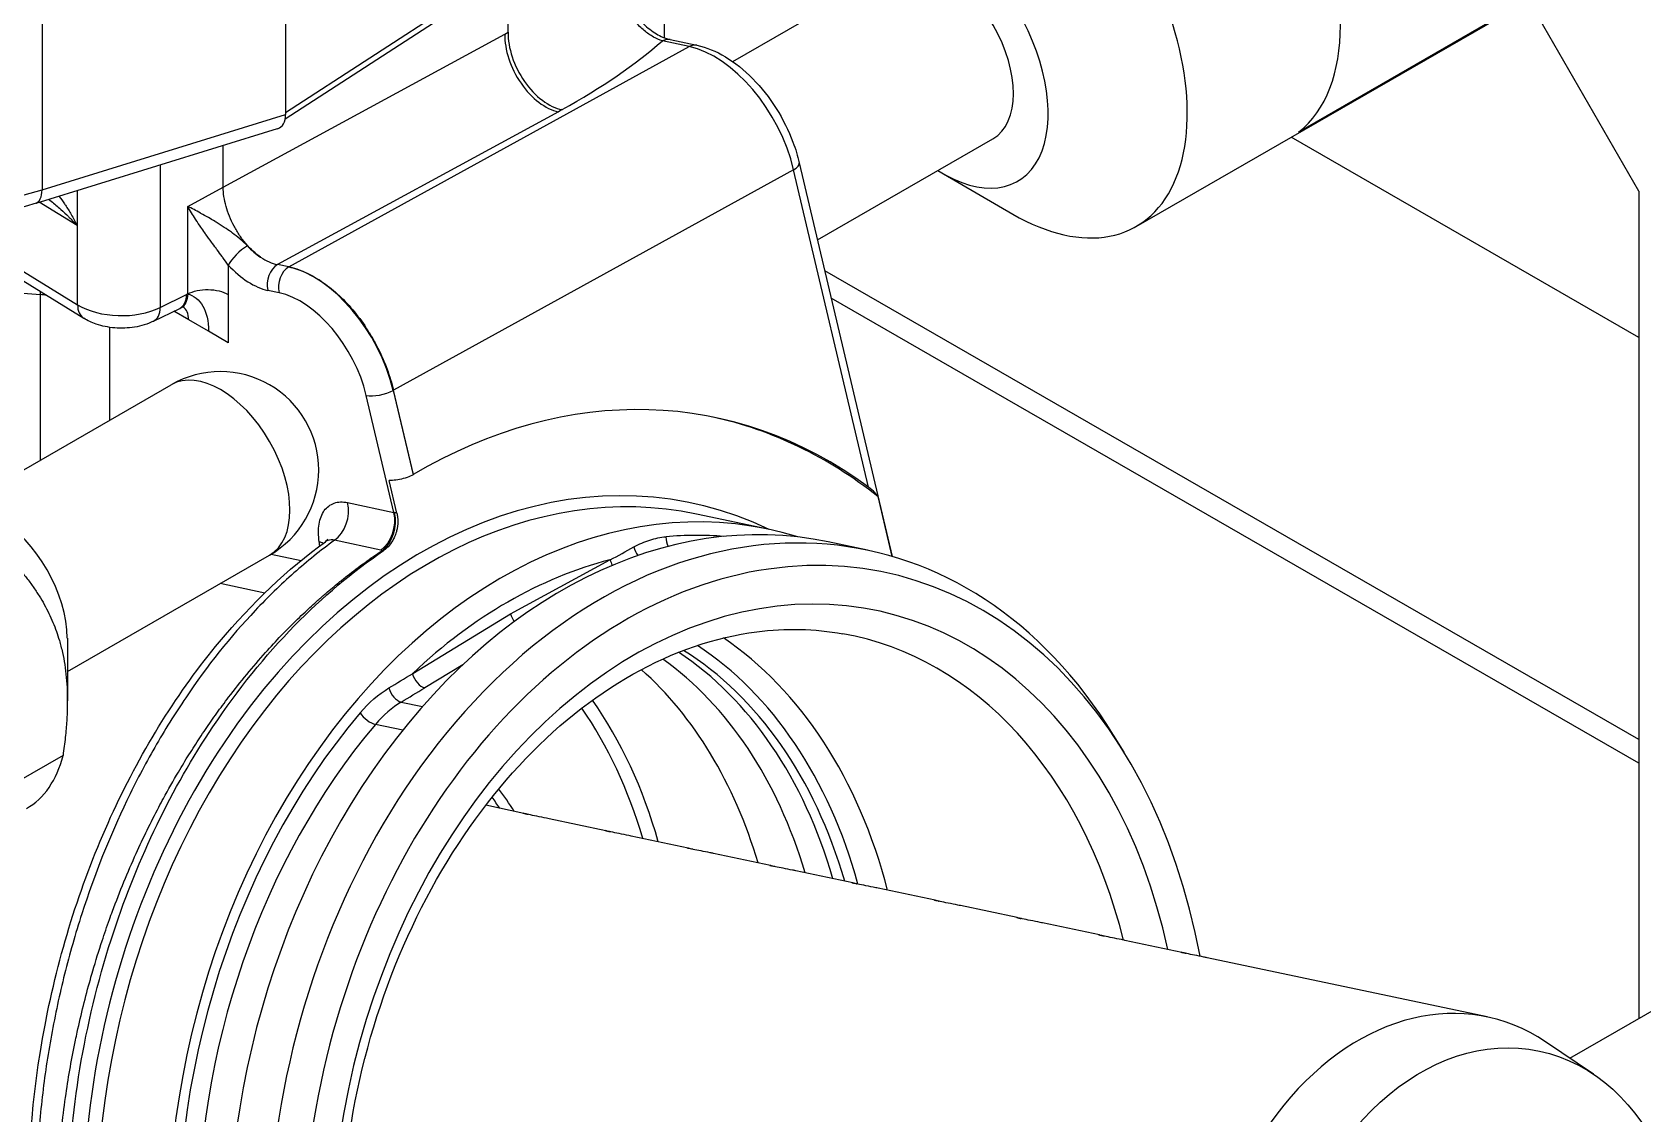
# Model space of a CAD drawing. Header units: millimetres. Extents: x 0 to 7722, y 0 to 5460.
# Drawn here: x 4788.4 to 4870.3, y 3568.4 to 3623.4 of the extents above; entities that cross this region are included whole.
import ezdxf

# ---------------------------------------------------------------- set-up
doc = ezdxf.new("R2010")
doc.units = ezdxf.units.MM
doc.header["$LTSCALE"] = 5
doc.layers.get('0').update_dxf_attribs({"linetype": 'CONTINUOUS'})

# ---------------------------------------------------------------- blocks, each defined once
blk = doc.blocks.new('RWFWFWEWEFWEFWEF')
for p, q in [((290.793, -1.133), (290.793, -15.039)), ((310.032, -0.87), (310.032, -11.134)), ((278.413, -6.102), (278.413, -18.86)), ((302.103, -10.853), (302.103, -7.839)), ((313.512, -12.345), (321.749, -7.601)), ((334.018, -20.73), (355.938, -8.107)), ((290.793, -14.936), (299.354, -9.381)), ((352.882, -9.821), (342.276, -15.929)), ((359.564, -18.93), (353.97, -9.241)), ((299.167, -9.827), (290.77, -15.276)), ((287.616, -18.737), (301.932, -10.948)), ((301.932, -10.949), (302.103, -10.853)), ((311.296, -11.582), (309.941, -11.296)), ((310.341, -11.23), (311.697, -11.517)), ((290.952, -22.788), (311.296, -11.582)), ((278.413, -18.86), (290.793, -15.039)), ((304.654, -14.897), (290.375, -22.666)), ((304.844, -14.791), (304.654, -14.897)), ((278.105, -19.545), (290.38, -15.757)), ((317.82, -21.403), (326.74, -16.267)), ((359.564, -26.37), (341.894, -16.195)), ((287.616, -18.737), (287.616, -16.61)), ((284.419, -17.596), (284.419, -24.841)), ((316.611, -17.853), (296.272, -29.055)), ((320.413, -33.987), (316.611, -17.853)), ((316.897, -17.488), (321.615, -37.502)), ((285.814, -19.706), (287.616, -18.739)), ((324.224, -18.054), (327.746, -20.098)), ((280.19, -20.683), (278.264, -19.496)), ((280.19, -18.902), (280.19, -20.683)), ((280.218, -24.705), (280.218, -18.893)), ((359.564, -18.93), (359.564, -60.999)), ((285.814, -24.159), (285.814, -19.706)), ((276.677, -22.522), (280.218, -24.705)), ((287.878, -22.69), (287.878, -24.19)), ((290.95, -22.788), (290.378, -22.667)), ((276.987, -23.21), (280.528, -25.393)), ((359.564, -46.809), (318.193, -22.985)), ((278.325, -32.608), (278.325, -24.196)), ((284.419, -24.841), (285.755, -24.187)), ((287.878, -24.19), (287.878, -26.639)), ((290.455, -24.097), (289.883, -23.976)), ((359.564, -48.016), (318.522, -24.382)), ((284.075, -25.546), (285.411, -24.892)), ((285.865, -25.48), (285.105, -25.042)), ((281.834, -25.854), (281.834, -30.587)), ((286.872, -26.06), (285.865, -25.48)), ((287.878, -26.639), (286.872, -26.06)), ((274.706, -34.691), (284.98, -28.775)), ((296.292, -35.264), (294.891, -29.321)), ((296.272, -29.056), (296.26, -29.063)), ((296.26, -29.063), (297.27, -33.348)), ((296.272, -29.056), (296.272, -29.055)), ((297.282, -33.341), (296.272, -29.056)), ((296.446, -35.307), (296.053, -33.638)), ((293.941, -34.767), (296.292, -35.264)), ((320.892, -34.462), (321.608, -37.5)), ((315.301, -36.118), (311.668, -35.351)), ((295.624, -37.182), (293.273, -36.685)), ((320.368, -37.189), (318.368, -36.766)), ((279.697, -43.357), (289.97, -37.441)), ((290.063, -37.386), (291.583, -37.708)), ((302.227, -40.429), (307.267, -37.68)), ((289.727, -39.366), (287.46, -38.887)), ((297.251, -43.447), (302.227, -40.429)), ((279.697, -41.659), (279.697, -44.846)), ((299.795, -43.013), (297.862, -44.185)), ((296.667, -44.905), (297.749, -45.134)), ((296.741, -46.335), (295.354, -46.042)), ((333.402, -47.457), (332.873, -46.595)), ((279.478, -47.623), (276.296, -49.455)), ((302.891, -50.565), (300.962, -50.157)), ((303.078, -50.613), (303.077, -50.61)), ((307.072, -51.448), (304.178, -50.836)), ((307.259, -51.496), (307.258, -51.494)), ((311.254, -52.332), (308.359, -51.72)), ((311.44, -52.38), (311.439, -52.378)), ((315.435, -53.215), (312.54, -52.604)), ((315.621, -53.263), (315.62, -53.261)), ((319.616, -54.099), (316.721, -53.487)), ((319.802, -54.147), (319.802, -54.145)), ((323.797, -54.982), (320.903, -54.371)), ((323.983, -55.031), (323.983, -55.028)), ((327.978, -55.866), (325.084, -55.254)), ((328.165, -55.914), (328.164, -55.912)), ((332.159, -56.749), (329.265, -56.138)), ((332.346, -56.798), (332.345, -56.795)), ((336.34, -57.633), (333.446, -57.021)), ((336.527, -57.681), (336.526, -57.679)), ((351.853, -60.911), (337.627, -57.905)), ((356.062, -63.015), (361.508, -59.879)), ((357.264, -63.826), (354.828, -62.183))]:
    blk.add_line(p, q)
blk.add_arc((287.475, -33.108), 5, 299.93599, 119.93599)
for centre, major_axis, ratio, start_param, end_param in [((327.78, -9.898), (-6.238, 10.832), 0.578093, 2.354261, 7.070517), ((262.913, -3.563), (30.998, -0.652), 0.561286, 3.153568, 5.247793), ((335.558, -5.419), (6.238, -10.832), 0.578093, 0.079849, 1.494815), ((324.244, -11.934), (-3.743, 6.499), 0.578093, 2.300524, 7.124254), ((324.244, -11.934), (-2.495, 4.333), 0.578093, 3.141593, 6.283185), ((304.072, -12.159), (1.447, -2.628), 0.600252, 3.940522, 5.816116), ((182.523, -78.296), (119.404, 67.367), 0.015587, 6.273864, 6.274391), ((304.261, -12.054), (-1.461, 2.62), 0.606742, 0.795839, 2.671433), ((282.364, -10.332), (-31.172, -6.019), 0.365959, 2.303102, 2.581287), ((310.135, -12.208), (0.207, 0.978), 0.724502, 0, 0.549724), ((311.49, -12.495), (0.207, 0.978), 0.724502, 0, 0.549724), ((312.552, -17.007), (-2.977, 5.21), 0.581934, 4.236688, 5.807028), ((289.695, -14.399), (-0.803, 1.305), 0.573597, 2.99464, 3.891619), ((315.924, -17.717), (0.973, 0.229), 0.375373, 5.403312, 6.283185), ((330.214, 2.065), (42.587, 20.853), 0.046483, 3.118836, 3.119627), ((277.663, -18.112), (0.442, -1.433), 0.423204, 0, 0.896979), ((281.783, -30.262), (16.998, 0), 0.575844, 1.286263, 1.286267), ((288.585, -22.283), (-0.737, -0.676), 0.293978, 4.099242, 5.633647), ((289.74, -19.961), (-1.53, 2.582), 0.592107, 1.930238, 2.255101), ((289.033, -20.368), (2, -3.465), 0.578595, 5.078972, 5.803918), ((290.59, -23.569), (-0.207, -0.978), 0.724502, 3.717497, 5.288293), ((204.484, -65.714), (85.915, 43.034), 0.013429, 0.017817, 0.018401), ((289.74, -19.961), (-1.53, 2.582), 0.592107, 2.654225, 2.655183), ((291.162, -23.69), (-0.207, -0.978), 0.724502, 3.717497, 5.288293), ((456.943, 64.53), (166.038, 87.291), 0.014076, 3.158568, 3.159024), ((292.225, -28.201), (-2.986, 5.204), 0.576019, 5.805555, 5.806012), ((292.225, -28.201), (-2.986, 5.204), 0.576019, 4.235216, 5.805555), ((281.782, -8.552), (-28.248, 0.656), 0.559713, 1.335815, 1.461114), ((278.142, -25.053), (-0.126, -1.495), 0.090754, 2.189269, 2.327144), ((277.591, -27.549), (-6, 0.1), 0.564402, 4.546943, 4.599115), ((284.752, -23.545), (0.66, -1.347), 0.561913, 0, 0.824894), ((285.697, -26.669), (1.621, 2.527), 0.607512, 0.76018, 0.78636), ((291.518, -28.608), (2.496, -4.333), 0.578144, 1.09264, 2.663436), ((282.412, -23.559), (3, -0.034), 0.568245, 3.898437, 5.45178), ((281.315, -24.116), (-0.787, -1.277), 0.598442, 5.513453, 6.283185), ((283.416, -24.199), (0.66, -1.347), 0.561913, 0, 0.824894), ((287.475, -33.108), (-2.495, 4.333), 0.578093, 3.141593, 6.283185), ((295.598, -28.913), (0.973, 0.229), 0.375373, 3.815063, 5.368406), ((305.203, -66.946), (7.213, 36.547), 0.714349, 5.956474, 6.849531), ((304.663, -66.832), (7.702, 36.445), 0.724502, 5.935905, 6.277451), ((305.001, -66.904), (6.668, 31.553), 0.724502, 0, 3.141593), ((304.663, -66.832), (-6.771, -32.042), 0.724502, 2.9666, 6.458177), ((313.7, -68.742), (-6.668, -31.553), 0.724502, 2.489489, 6.935289), ((305.203, -66.946), (-8.22, -36.334), 0.734524, 3.727949, 3.728418), ((308.633, -67.671), (-6.668, -31.553), 0.724502, 3.074459, 6.350319), ((311.7, -68.319), (6.668, 31.553), 0.724502, 0, 3.141593), ((292.88, -35.378), (0.31, 1.468), 0.724502, 3.787977, 5.288293), ((276.161, -39.623), (2.495, -4.333), 0.578093, 0.787332, 2.354261), ((295.231, -35.875), (0.31, 1.468), 0.724502, 3.787977, 5.288293), ((295.316, -35.891), (0.249, 1.479), 0.696419, 3.758424, 5.258887), ((298.375, -38.152), (2.188, -2.858), 0.182731, 2.834946, 2.95032), ((314.779, -68.97), (-6.477, -30.649), 0.724502, 2.09015, 7.334548), ((291.442, -37.367), (-1.482, -0.234), 0.450794, 3.63685, 3.846063), ((310.596, -36.593), (0.064, -0.697), 0.672641, 4.525024, 5.264783), ((308.641, -67.673), (6.526, 30.881), 0.724502, 0.09275, 0.220122), ((291.442, -37.367), (1.482, 0.234), 0.450793, 0.225129, 0.225205), ((296.542, -36.574), (1.542, 0.181), 0.412632, 4.027088, 4.094038), ((-974.858, 261.124), (1845.788, 375.7), 0.377108, 5.400864, 5.401762), ((308.96, -37.109), (0.337, -0.614), 0.589126, 4.263072, 4.970485), ((290.724, -38.361), (0.31, 1.468), 0.724502, 5.226459, 5.226474), ((308.649, -67.675), (6.383, 30.208), 0.724502, 0.344467, 0.807341), ((305.867, -38.455), (-1.422, -0.776), 0.039764, 3.130271, 3.297431), ((307.76, -37.768), (0.336, -0.614), 0.587153, 4.264182, 4.697859), ((314.779, -68.97), (-6.067, -28.71), 0.724502, 2.129306, 7.295472), ((302.7, -40.529), (-0.349, 0.607), 0.57802, 1.092944, 1.726305), ((302.106, -66.292), (5.682, 26.888), 0.724502, 5.313838, 5.997995), ((313.789, -68.761), (5.757, 27.243), 0.724502, 5.304917, 6.305205), ((300.448, -65.942), (5.417, 25.634), 0.724502, 5.347804, 6.004566), ((301.044, -66.068), (5.417, 25.634), 0.724502, 5.347804, 6.025612), ((301.251, -66.111), (5.527, 26.154), 0.724502, 5.33281, 6.008094), ((296.908, -65.194), (5.355, 25.34), 0.724502, 5.356373, 5.891327), ((299.301, -65.699), (5.355, 25.34), 0.724502, 5.356373, 5.975936), ((-976.215, 260.34), (1831.336, 440.758), 0.401304, 5.379663, 5.380561), ((296.508, -44.28), (-0.361, 0.599), 0.566794, 1.0981, 2.652049), ((-968.738, 227.44), (-1827.131, -465.036), 0.387397, 2.232929, 2.233828), ((298.646, -42.613), (1.412, 0.857), 0.038476, 2.963289, 3.130448), ((297.703, -43.559), (0.362, -0.599), 0.568777, 4.239025, 5.792757), ((291.344, -64.018), (-5.47, -25.883), 0.724502, 2.199121, 2.546325), ((308.641, -67.673), (-6.526, -30.881), 0.724502, 4.073279, 6.190435), ((295.042, -45.55), (-0.534, 0.452), 0.411138, 0.936102, 2.489445), ((290.51, -63.842), (3.964, 18.757), 0.724502, 6.177586, 6.177624), ((291.007, -63.947), (4.005, 18.954), 0.724502, 6.201699, 6.201738), ((291.007, -63.947), (5.366, 25.394), 0.724502, 5.354783, 5.68144), ((309.113, -67.773), (-6.383, -30.208), 0.724502, 4.073279, 5.951071), ((272.626, -41.659), (4.99, -8.666), 0.578093, 0, 0.537953), ((290.51, -63.842), (3.964, 18.757), 0.724502, 5.65844, 5.701817), ((291.007, -63.947), (-4.005, -18.954), 0.724502, 2.502605, 2.589454), ((302.479, -66.371), (-0.768, 15.91), 0.520503, 6.113927, 6.118671), ((306.66, -67.254), (-0.768, 15.91), 0.520503, 6.113927, 6.118671), ((310.841, -68.138), (-0.768, 15.91), 0.520503, 6.113927, 6.118671), ((315.022, -69.021), (-0.768, 15.91), 0.520503, 6.113927, 6.118671), ((319.203, -69.905), (-0.768, 15.91), 0.520503, 6.113927, 6.118671), ((323.384, -70.789), (-0.768, 15.91), 0.520503, 6.113927, 6.118671), ((327.566, -71.672), (-0.768, 15.91), 0.520503, 6.113927, 6.118671), ((331.747, -72.556), (-0.768, 15.91), 0.520503, 6.113927, 6.118671), ((335.928, -73.439), (-0.768, 15.91), 0.520503, 6.113927, 6.118671), ((348.638, -76.125), (-3.215, -15.214), 0.724502, 2.856085, 6.568693)]:
    blk.add_ellipse(centre, major_axis=major_axis, ratio=ratio, start_param=start_param, end_param=end_param)
blk.add_ellipse((351.533, -76.737), major_axis=(2.977, 14.089), ratio=0.724502)
for points, knots in [([(278.105, -19.545), (275.188, -20.445), (271.961, -21.072), (265.432, -21.684), (262.049, -21.685), (255.523, -21.086), (252.298, -20.481), (246.382, -18.74), (243.62, -17.583), (238.875, -14.839), (236.84, -13.216), (233.768, -9.665), (232.695, -7.688), (232.046, -4.953), (231.949, -4.239), (231.922, -3.526)], [0, 0, 0, 0, 1.004464, 1.004464, 1.994241, 1.994241, 2.980189, 2.980189, 3.968256, 3.968256, 4.964003, 4.964003, 5.96166, 5.96166, 6.307423, 6.307423, 6.307423, 6.307423]), ([(309.941, -11.296), (309.791, -11.252), (309.639, -11.185), (309.329, -11.009), (309.17, -10.897), (308.86, -10.637), (308.707, -10.489), (308.407, -10.152), (308.262, -9.967), (308.126, -9.766)], [0, 0, 0, 0, 0.25, 0.25, 0.5, 0.5, 0.75, 0.75, 1, 1, 1, 1]), ([(308.349, -9.724), (308.373, -9.756), (308.397, -9.788), (308.496, -9.914), (308.572, -10.005), (308.86, -10.329), (309.084, -10.538), (309.525, -10.876), (309.748, -11.009), (310.091, -11.163), (310.223, -11.205), (310.341, -11.23)], [0, 0, 0, 0, 0.0122894, 0.0122894, 0.0492168, 0.0492168, 0.149566, 0.149566, 0.250551, 0.250551, 0.3225861, 0.3225861, 0.3225861, 0.3225861]), ([(311.697, -11.517), (312.183, -11.619), (312.672, -11.822), (313.623, -12.393), (314.096, -12.774), (314.968, -13.661), (315.376, -14.181), (316.065, -15.274), (316.357, -15.858), (316.708, -16.79), (316.816, -17.141), (316.897, -17.488)], [0, 0, 0, 0, 0.1884696, 0.1884696, 0.3830092, 0.3830092, 0.5793763, 0.5793763, 0.7709511, 0.7709511, 0.8842812, 0.8842812, 0.8842812, 0.8842812]), ([(289.522, -22.295), (289.392, -22.206), (289.266, -22.104), (289.142, -21.99), (289.018, -21.876), (288.896, -21.748), (288.781, -21.613), (288.666, -21.478), (288.557, -21.335), (288.455, -21.183), (288.352, -21.031), (288.256, -20.871), (288.169, -20.709), (288.083, -20.547), (288.006, -20.381), (287.938, -20.212), (287.869, -20.043), (287.811, -19.873), (287.764, -19.706), (287.671, -19.372), (287.62, -19.042), (287.616, -18.739)], [0.0001986, 0.0001986, 0.0001986, 0.0001986, 0.125, 0.125, 0.125, 0.25, 0.25, 0.25, 0.375, 0.375, 0.375, 0.5, 0.5, 0.5, 0.625, 0.625, 0.625, 0.75, 0.75, 0.75, 1, 1, 1, 1]), ([(278.748, -19.347), (278.769, -19.363), (278.791, -19.38), (278.813, -19.397), (278.979, -19.526), (279.141, -19.662), (279.298, -19.8), (279.323, -19.823), (279.349, -19.845), (279.374, -19.868), (279.505, -19.986), (279.633, -20.107), (279.757, -20.23), (279.769, -20.242), (279.782, -20.255), (279.794, -20.267), (279.856, -20.329), (279.916, -20.391), (279.976, -20.454), (280.049, -20.53), (280.12, -20.607), (280.19, -20.683)], [0.576823, 0.576823, 0.576823, 0.576823, 0.5941652, 0.5941652, 0.5941652, 0.7283047, 0.7283047, 0.7283047, 0.75, 0.75, 0.75, 0.8636277, 0.8636277, 0.8636277, 0.875, 0.875, 0.875, 0.9316741, 0.9316741, 0.9316741, 1, 1, 1, 1]), ([(279.267, -19.187), (279.367, -19.313), (279.463, -19.444), (279.554, -19.577), (279.569, -19.599), (279.584, -19.621), (279.599, -19.643), (279.701, -19.797), (279.799, -19.954), (279.891, -20.115), (279.944, -20.207), (279.995, -20.3), (280.045, -20.395), (280.095, -20.49), (280.143, -20.587), (280.19, -20.683)], [0.6314629, 0.6314629, 0.6314629, 0.6314629, 0.733404, 0.733404, 0.733404, 0.75, 0.75, 0.75, 0.8664505, 0.8664505, 0.8664505, 0.9332237, 0.9332237, 0.9332237, 1, 1, 1, 1]), ([(288.847, -21.717), (288.736, -21.599), (288.615, -21.487), (288.488, -21.379), (288.478, -21.37), (288.467, -21.362), (288.457, -21.353), (288.336, -21.251), (288.21, -21.154), (288.085, -21.063), (288.068, -21.05), (288.05, -21.037), (288.033, -21.024), (287.912, -20.937), (287.791, -20.854), (287.672, -20.775), (287.532, -20.682), (287.394, -20.594), (287.26, -20.512), (287.241, -20.501), (287.223, -20.49), (287.204, -20.478), (287.088, -20.408), (286.975, -20.341), (286.865, -20.277), (286.735, -20.202), (286.609, -20.131), (286.488, -20.064), (286.478, -20.059), (286.468, -20.053), (286.458, -20.048), (286.346, -19.986), (286.239, -19.929), (286.136, -19.874), (286.023, -19.815), (285.915, -19.759), (285.814, -19.706)], [0, 0, 0, 0, 0.115793, 0.115793, 0.115793, 0.125, 0.125, 0.125, 0.234508, 0.234508, 0.234508, 0.25, 0.25, 0.25, 0.357137, 0.357137, 0.357137, 0.482519, 0.482519, 0.482519, 0.5, 0.5, 0.5, 0.610147, 0.610147, 0.610147, 0.739198, 0.739198, 0.739198, 0.75, 0.75, 0.75, 0.869333, 0.869333, 0.869333, 1, 1, 1, 1]), ([(287.878, -22.69), (287.788, -22.561), (287.696, -22.435), (287.605, -22.31), (287.591, -22.292), (287.578, -22.274), (287.564, -22.255), (287.479, -22.14), (287.395, -22.026), (287.313, -21.915), (287.293, -21.889), (287.273, -21.862), (287.254, -21.836), (287.175, -21.729), (287.098, -21.625), (287.023, -21.522), (286.926, -21.39), (286.831, -21.259), (286.741, -21.133), (286.723, -21.108), (286.705, -21.083), (286.688, -21.057), (286.615, -20.955), (286.546, -20.856), (286.479, -20.758), (286.393, -20.633), (286.312, -20.511), (286.234, -20.393), (286.225, -20.379), (286.216, -20.365), (286.207, -20.351), (286.138, -20.245), (286.073, -20.142), (286.011, -20.042), (285.941, -19.927), (285.875, -19.815), (285.814, -19.706)], [0, 0, 0, 0, 0.109054, 0.109054, 0.109054, 0.125, 0.125, 0.125, 0.225739, 0.225739, 0.225739, 0.25, 0.25, 0.25, 0.348079, 0.348079, 0.348079, 0.474548, 0.474548, 0.474548, 0.5, 0.5, 0.5, 0.603608, 0.603608, 0.603608, 0.734638, 0.734638, 0.734638, 0.75, 0.75, 0.75, 0.866981, 0.866981, 0.866981, 1, 1, 1, 1]), ([(289.522, -22.295), (289.664, -22.392), (289.805, -22.472), (290.088, -22.597), (290.231, -22.642), (290.375, -22.666)], [0, 0, 0, 0, 0.5, 0.5, 1, 1, 1, 1]), ([(290.952, -22.788), (291.224, -22.842), (291.498, -22.931), (291.775, -23.053), (291.913, -23.114), (292.052, -23.183), (292.192, -23.261), (292.332, -23.339), (292.473, -23.425), (292.612, -23.519), (292.89, -23.706), (293.162, -23.921), (293.428, -24.163), (293.694, -24.406), (293.955, -24.679), (294.2, -24.968), (294.444, -25.257), (294.675, -25.565), (294.891, -25.893), (294.999, -26.057), (295.103, -26.225), (295.202, -26.395), (295.301, -26.564), (295.394, -26.736), (295.482, -26.91), (295.658, -27.257), (295.814, -27.615), (295.948, -27.976), (296.081, -28.338), (296.189, -28.697), (296.272, -29.055)], [0, 0, 0, 0, 0.125, 0.125, 0.125, 0.1875, 0.1875, 0.1875, 0.25, 0.25, 0.25, 0.375, 0.375, 0.375, 0.5, 0.5, 0.5, 0.625, 0.625, 0.625, 0.6875, 0.6875, 0.6875, 0.75, 0.75, 0.75, 0.875, 0.875, 0.875, 1, 1, 1, 1]), ([(285.814, -24.159), (285.798, -24.487), (285.676, -24.744), (285.48, -24.857), (285.466, -24.865), (285.453, -24.872), (285.439, -24.878)], [0, 0, 0, 0, 0.5, 0.5, 0.5, 0.5335235, 0.5335235, 0.5335235, 0.5335235]), ([(285.814, -24.159), (286.096, -24.012), (286.477, -23.931), (286.857, -23.937), (287.046, -23.94), (287.235, -23.964), (287.41, -24.007), (287.584, -24.05), (287.744, -24.113), (287.878, -24.19)], [-1, -1, -1, -1, -0.5, -0.5, -0.5, -0.25, -0.25, -0.25, 0, 0, 0, 0]), ([(285.814, -24.159), (285.955, -24.196), (286.108, -24.273), (286.242, -24.377), (286.376, -24.482), (286.491, -24.612), (286.583, -24.774), (286.769, -25.096), (286.872, -25.545), (286.872, -26.06)], [-1, -1, -1, -1, -0.75, -0.75, -0.75, -0.5, -0.5, -0.5, 0, 0, 0, 0]), ([(285.65, -24.827), (285.65, -24.827), (285.65, -24.827), (285.648, -24.827), (285.591, -24.826), (285.495, -24.855), (285.47, -24.865), (285.445, -24.876)], [0.07261315, 0.07261315, 0.07261315, 0.07261315, 0.07490723, 0.07490723, 0.14021705, 0.14021705, 0.16117875, 0.16117875, 0.16117875, 0.16117875]), ([(285.865, -25.48), (285.865, -25.325), (285.836, -25.184), (285.781, -25.065), (285.737, -24.971), (285.677, -24.891), (285.604, -24.83)], [-1, -1, -1, -1, -0.75, -0.75, -0.75, -0.5517013, -0.5517013, -0.5517013, -0.5517013]), ([(284.075, -25.546), (283.78, -25.691), (283.451, -25.791), (282.785, -25.9), (282.441, -25.914), (281.783, -25.859), (281.462, -25.793), (280.94, -25.614), (280.725, -25.514), (280.528, -25.393)], [0, 0, 0, 0, 0.1042716, 0.1042716, 0.2052071, 0.2052071, 0.3024657, 0.3024657, 0.3762873, 0.3762873, 0.3762873, 0.3762873]), ([(297.27, -33.348), (297.183, -33.397), (297.076, -33.446), (296.839, -33.532), (296.708, -33.568), (296.464, -33.618), (296.334, -33.635), (296.158, -33.642), (296.103, -33.641), (296.053, -33.638)], [0.1524225, 0.1524225, 0.1524225, 0.1524225, 0.1883531, 0.1883531, 0.2260237, 0.2260237, 0.2636943, 0.2636943, 0.2817652, 0.2817652, 0.2817652, 0.2817652]), ([(320.892, -34.462), (320.864, -34.405), (320.809, -34.335), (320.649, -34.173), (320.535, -34.077), (320.413, -33.987)], [0.4841583, 0.4841583, 0.4841583, 0.4841583, 0.5349421, 0.5349421, 0.595398, 0.595398, 0.595398, 0.595398]), ([(292.503, -36.756), (292.477, -36.594), (292.464, -36.436), (292.462, -36.287), (292.459, -36.136), (292.469, -35.994), (292.491, -35.859), (292.512, -35.725), (292.545, -35.598), (292.59, -35.483), (292.634, -35.367), (292.69, -35.263), (292.756, -35.173), (292.821, -35.082), (292.897, -35.005), (292.981, -34.941), (293.066, -34.878), (293.16, -34.828), (293.261, -34.793), (293.362, -34.759), (293.469, -34.739), (293.583, -34.735), (293.696, -34.731), (293.817, -34.741), (293.941, -34.767)], [0, 0, 0, 0, 0.124542, 0.124542, 0.124542, 0.249676, 0.249676, 0.249676, 0.37491, 0.37491, 0.37491, 0.499945, 0.499945, 0.499945, 0.625, 0.625, 0.625, 0.75, 0.75, 0.75, 0.875, 0.875, 0.875, 1, 1, 1, 1]), ([(296.446, -35.307), (296.461, -35.371), (296.473, -35.438), (296.499, -35.656), (296.498, -35.812), (296.472, -36.028), (296.461, -36.087), (296.44, -36.184), (296.43, -36.223), (296.407, -36.303), (296.394, -36.344), (296.351, -36.464), (296.317, -36.54), (296.219, -36.73), (296.147, -36.838), (295.978, -37.04), (295.879, -37.131), (295.774, -37.203)], [0.0000028, 0.0000028, 0.0000028, 0.0000028, 0.0213975, 0.0213975, 0.068817, 0.068817, 0.086698, 0.086698, 0.0987193, 0.0987193, 0.1117666, 0.1117666, 0.1371528, 0.1371528, 0.1779059, 0.1779059, 0.2236614, 0.2236614, 0.2236614, 0.2236614]), ([(295.7, -99.689), (293.204, -99.162), (290.791, -98.054), (286.525, -94.884), (284.615, -92.796), (281.428, -87.843), (280.131, -84.897), (278.329, -78.526), (277.814, -75.015), (277.633, -67.904), (277.965, -64.215), (279.422, -57.125), (280.564, -53.637), (283.51, -47.283), (285.351, -44.34), (289.074, -39.876), (290.897, -38.15), (292.815, -36.756)], [0.000201, 0.000201, 0.000201, 0.000201, 1.055113, 1.055113, 2.100546, 2.100546, 3.174797, 3.174797, 4.261733, 4.261733, 5.348588, 5.348588, 6.434291, 6.434291, 7.521484, 7.521484, 8.384331, 8.384331, 8.384331, 8.384331]), ([(293.273, -36.685), (292.571, -37.195), (291.883, -37.749), (291.21, -38.345), (290.537, -38.941), (289.882, -39.577), (289.251, -40.246), (287.987, -41.585), (286.807, -43.064), (285.712, -44.684), (285.439, -45.089), (285.17, -45.503), (284.907, -45.926), (284.644, -46.349), (284.386, -46.781), (284.137, -47.219), (283.637, -48.093), (283.168, -48.989), (282.727, -49.908), (281.846, -51.744), (281.08, -53.667), (280.432, -55.679), (280.27, -56.182), (280.115, -56.691), (279.969, -57.203), (279.823, -57.714), (279.686, -58.226), (279.558, -58.74), (279.3, -59.769), (279.077, -60.803), (278.888, -61.844), (278.698, -62.884), (278.542, -63.931), (278.421, -64.983), (278.36, -65.509), (278.307, -66.037), (278.264, -66.566), (278.22, -67.096), (278.185, -67.628), (278.159, -68.159), (278.054, -70.282), (278.092, -72.362), (278.268, -74.401), (278.356, -75.421), (278.479, -76.43), (278.637, -77.428), (278.795, -78.427), (278.989, -79.418), (279.216, -80.379), (279.669, -82.302), (280.251, -84.12), (280.958, -85.835), (281.312, -86.693), (281.698, -87.525), (282.117, -88.331), (282.326, -88.733), (282.543, -89.128), (282.766, -89.512), (282.989, -89.896), (283.219, -90.271), (283.454, -90.636), (284.397, -92.095), (285.441, -93.402), (286.585, -94.555), (286.872, -94.844), (287.164, -95.122), (287.463, -95.391), (287.762, -95.66), (288.068, -95.919), (288.377, -96.166), (288.995, -96.659), (289.629, -97.105), (290.279, -97.505), (291.579, -98.304), (292.941, -98.921), (294.367, -99.349), (294.723, -99.456), (295.084, -99.551), (295.447, -99.634), (295.53, -99.653), (295.614, -99.671), (295.698, -99.689)], [0, 0, 0, 0, 0.03125, 0.03125, 0.03125, 0.0625, 0.0625, 0.0625, 0.125, 0.125, 0.125, 0.140625, 0.140625, 0.140625, 0.15625, 0.15625, 0.15625, 0.1875, 0.1875, 0.1875, 0.25, 0.25, 0.25, 0.265625, 0.265625, 0.265625, 0.28125, 0.28125, 0.28125, 0.3125, 0.3125, 0.3125, 0.34375, 0.34375, 0.34375, 0.359375, 0.359375, 0.359375, 0.375, 0.375, 0.375, 0.4375, 0.4375, 0.4375, 0.46875, 0.46875, 0.46875, 0.5, 0.5, 0.5, 0.5625, 0.5625, 0.5625, 0.59375, 0.59375, 0.59375, 0.609375, 0.609375, 0.609375, 0.625, 0.625, 0.625, 0.6875, 0.6875, 0.6875, 0.703125, 0.703125, 0.703125, 0.71875, 0.71875, 0.71875, 0.75, 0.75, 0.75, 0.8125, 0.8125, 0.8125, 0.828125, 0.828125, 0.828125, 0.8317222, 0.8317222, 0.8317222, 0.8317222]), ([(292.815, -36.756), (292.879, -36.709), (292.921, -36.648), (292.928, -36.633), (292.929, -36.632), (292.929, -36.632)], [0, 0, 0, 0, 0.07333955, 0.07333955, 0.08348738, 0.08348738, 0.08348738, 0.08348738]), ([(293.273, -36.685), (293.214, -36.67), (293.157, -36.663), (293.102, -36.663), (293.047, -36.664), (292.995, -36.672), (292.946, -36.689), (292.9, -36.704), (292.856, -36.727), (292.816, -36.756)], [0, 0, 0, 0, 0.1243383, 0.1243383, 0.1243383, 0.2494275, 0.2494275, 0.2494275, 0.3682893, 0.3682893, 0.3682893, 0.3682893]), ([(308.488, -37.022), (308.751, -36.877), (309.023, -36.76), (309.297, -36.673), (309.571, -36.586), (309.847, -36.53), (310.124, -36.505)], [0, 0, 0, 0, 0.4998, 0.4998, 0.4998, 1, 1, 1, 1]), ([(297.393, -100.047), (297.307, -100.029), (297.22, -100.01), (297.134, -99.99), (297.117, -99.986), (297.1, -99.983), (297.084, -99.979), (296.719, -99.895), (296.355, -99.8), (295.994, -99.693), (295.975, -99.688), (295.956, -99.682), (295.937, -99.676), (295.558, -99.563), (295.183, -99.438), (294.813, -99.301), (294.443, -99.164), (294.077, -99.016), (293.716, -98.855), (293.022, -98.548), (292.345, -98.197), (291.685, -97.804), (291.658, -97.788), (291.632, -97.772), (291.606, -97.756), (290.951, -97.363), (290.313, -96.927), (289.692, -96.449), (289.663, -96.426), (289.633, -96.404), (289.604, -96.381), (289.28, -96.128), (288.959, -95.863), (288.645, -95.587), (288.363, -95.34), (288.087, -95.085), (287.817, -94.822), (287.785, -94.792), (287.754, -94.761), (287.723, -94.73), (287.122, -94.139), (286.55, -93.511), (286.006, -92.844), (285.497, -92.222), (285.013, -91.566), (284.554, -90.878), (284.521, -90.83), (284.489, -90.782), (284.457, -90.733), (284.213, -90.363), (283.976, -89.983), (283.746, -89.593), (283.55, -89.26), (283.358, -88.919), (283.172, -88.572), (283.141, -88.513), (283.109, -88.454), (283.078, -88.395), (282.896, -88.048), (282.718, -87.695), (282.548, -87.338), (282.518, -87.274), (282.487, -87.211), (282.457, -87.147), (282.29, -86.79), (282.13, -86.429), (281.975, -86.063), (281.946, -85.995), (281.917, -85.926), (281.888, -85.857), (281.558, -85.058), (281.255, -84.237), (280.982, -83.394), (280.956, -83.315), (280.931, -83.235), (280.906, -83.156), (280.759, -82.692), (280.621, -82.222), (280.492, -81.744), (280.387, -81.355), (280.287, -80.962), (280.194, -80.565), (280.173, -80.475), (280.152, -80.385), (280.131, -80.295), (280.021, -79.806), (279.919, -79.312), (279.827, -78.815), (279.753, -78.417), (279.685, -78.017), (279.624, -77.615), (279.608, -77.516), (279.594, -77.417), (279.579, -77.317), (279.449, -76.419), (279.348, -75.513), (279.278, -74.598), (279.269, -74.489), (279.261, -74.381), (279.254, -74.272), (279.218, -73.759), (279.192, -73.244), (279.175, -72.726), (279.162, -72.324), (279.155, -71.921), (279.153, -71.516), (279.152, -71.399), (279.152, -71.281), (279.153, -71.163), (279.155, -70.64), (279.166, -70.114), (279.187, -69.585), (279.203, -69.182), (279.224, -68.777), (279.251, -68.372), (279.26, -68.245), (279.269, -68.118), (279.279, -67.991), (279.319, -67.459), (279.368, -66.929), (279.427, -66.4), (279.485, -65.871), (279.553, -65.344), (279.63, -64.818), (279.764, -63.906), (279.924, -62.998), (280.112, -62.095), (280.141, -61.957), (280.171, -61.819), (280.201, -61.681), (280.396, -60.786), (280.617, -59.895), (280.866, -59.009), (280.907, -58.866), (280.948, -58.722), (280.989, -58.579), (281.139, -58.065), (281.299, -57.551), (281.467, -57.042), (281.586, -56.681), (281.709, -56.323), (281.836, -55.968), (281.888, -55.822), (281.942, -55.675), (281.995, -55.53), (282.364, -54.533), (282.764, -53.558), (283.195, -52.605), (283.557, -51.804), (283.941, -51.018), (284.347, -50.248), (284.424, -50.102), (284.502, -49.956), (284.581, -49.811), (284.827, -49.356), (285.081, -48.907), (285.344, -48.464), (285.519, -48.167), (285.698, -47.874), (285.88, -47.583), (285.971, -47.438), (286.062, -47.293), (286.155, -47.149), (286.339, -46.864), (286.525, -46.582), (286.714, -46.304), (286.811, -46.162), (286.909, -46.02), (287.008, -45.879), (287.197, -45.608), (287.389, -45.341), (287.584, -45.078), (287.687, -44.939), (287.79, -44.801), (287.895, -44.663), (288.497, -43.871), (289.123, -43.113), (289.77, -42.391), (290.297, -41.803), (290.838, -41.239), (291.395, -40.698), (291.523, -40.574), (291.651, -40.451), (291.78, -40.33), (291.995, -40.128), (292.212, -39.929), (292.432, -39.734), (292.566, -39.615), (292.701, -39.497), (292.837, -39.38), (293.056, -39.191), (293.278, -39.006), (293.501, -38.825), (293.641, -38.712), (293.782, -38.6), (293.923, -38.489), (294.509, -38.031), (295.104, -37.6), (295.709, -37.198)], [0.1683353, 0.1683353, 0.1683353, 0.1683353, 0.171875, 0.171875, 0.171875, 0.172561, 0.172561, 0.172561, 0.1875, 0.1875, 0.1875, 0.1882916, 0.1882916, 0.1882916, 0.204015, 0.204015, 0.204015, 0.2197478, 0.2197478, 0.2197478, 0.25, 0.25, 0.25, 0.2512144, 0.2512144, 0.2512144, 0.28125, 0.28125, 0.28125, 0.2826756, 0.2826756, 0.2826756, 0.2984051, 0.2984051, 0.2984051, 0.3125, 0.3125, 0.3125, 0.3141373, 0.3141373, 0.3141373, 0.3456044, 0.3456044, 0.3456044, 0.375, 0.375, 0.375, 0.3770604, 0.3770604, 0.3770604, 0.3927958, 0.3927958, 0.3927958, 0.40625, 0.40625, 0.40625, 0.4085224, 0.4085224, 0.4085224, 0.421875, 0.421875, 0.421875, 0.4242524, 0.4242524, 0.4242524, 0.4375, 0.4375, 0.4375, 0.4399833, 0.4399833, 0.4399833, 0.46875, 0.46875, 0.46875, 0.4714446, 0.4714446, 0.4714446, 0.4871719, 0.4871719, 0.4871719, 0.5, 0.5, 0.5, 0.502906, 0.502906, 0.502906, 0.5186386, 0.5186386, 0.5186386, 0.53125, 0.53125, 0.53125, 0.5343679, 0.5343679, 0.5343679, 0.5625, 0.5625, 0.5625, 0.5658295, 0.5658295, 0.5658295, 0.5815608, 0.5815608, 0.5815608, 0.59375, 0.59375, 0.59375, 0.5972917, 0.5972917, 0.5972917, 0.6130281, 0.6130281, 0.6130281, 0.625, 0.625, 0.625, 0.6287512, 0.6287512, 0.6287512, 0.6444759, 0.6444759, 0.6444759, 0.6602096, 0.6602096, 0.6602096, 0.6875, 0.6875, 0.6875, 0.6916753, 0.6916753, 0.6916753, 0.71875, 0.71875, 0.71875, 0.7231349, 0.7231349, 0.7231349, 0.7388643, 0.7388643, 0.7388643, 0.75, 0.75, 0.75, 0.7545979, 0.7545979, 0.7545979, 0.7860629, 0.7860629, 0.7860629, 0.8125, 0.8125, 0.8125, 0.817522, 0.817522, 0.817522, 0.8332573, 0.8332573, 0.8332573, 0.84375, 0.84375, 0.84375, 0.8489844, 0.8489844, 0.8489844, 0.859375, 0.859375, 0.859375, 0.8647122, 0.8647122, 0.8647122, 0.875, 0.875, 0.875, 0.8804439, 0.8804439, 0.8804439, 0.9119018, 0.9119018, 0.9119018, 0.9375, 0.9375, 0.9375, 0.9433665, 0.9433665, 0.9433665, 0.953125, 0.953125, 0.953125, 0.9590961, 0.9590961, 0.9590961, 0.96875, 0.96875, 0.96875, 0.9748137, 0.9748137, 0.9748137, 1, 1, 1, 1]), ([(305.59, -99.99), (305.436, -100.024), (305.283, -100.056), (303.338, -100.438), (301.558, -100.532), (296.914, -100.1), (294.146, -99.129), (288.792, -95.672), (286.331, -93.034), (283.421, -88.119), (282.587, -86.326), (281.461, -83.173), (281.082, -81.884), (280.456, -79.216), (280.21, -77.839), (279.764, -74.275), (279.66, -72.056), (279.853, -65.365), (280.643, -60.861), (283.298, -52.821), (285.006, -49.288), (288.362, -44.273), (289.752, -42.552), (292.674, -39.562), (294.188, -38.284), (295.774, -37.203)], [0.628078, 0.628078, 0.628078, 0.628078, 0.690249, 0.690249, 1.414773, 1.414773, 2.613329, 2.613329, 3.970183, 3.970183, 4.650984, 4.650984, 5.092557, 5.092557, 5.537972, 5.537972, 6.22186, 6.22186, 7.578754, 7.578754, 8.775327, 8.775327, 9.496493, 9.496493, 10.183389, 10.183389, 10.183389, 10.183389]), ([(307.599, -95.905), (305.505, -95.396), (303.518, -94.395), (300.002, -91.517), (298.463, -89.666), (295.994, -85.322), (295.048, -82.851), (293.827, -77.52), (293.545, -74.664), (293.674, -68.845), (294.085, -65.884), (295.558, -60.157), (296.62, -57.394), (299.282, -52.348), (300.881, -50.067), (304.442, -46.211), (306.405, -44.638), (310.501, -42.328), (312.634, -41.604), (316.218, -41.143), (317.686, -41.177), (319.11, -41.433)], [3.739516, 3.739516, 3.739516, 3.739516, 4.076305, 4.076305, 4.402743, 4.402743, 4.71976, 4.71976, 5.034142, 5.034142, 5.348294, 5.348294, 5.662492, 5.662492, 5.976635, 5.976635, 6.291531, 6.291531, 6.610992, 6.610992, 6.83707, 6.83707, 6.83707, 6.83707]), ([(304.178, -50.836), (304.137, -50.828), (304.097, -50.82), (303.896, -50.778), (303.722, -50.743), (303.402, -50.68), (303.257, -50.651), (303.043, -50.606), (302.96, -50.587), (302.863, -50.563), (302.85, -50.557), (302.883, -50.562), (302.946, -50.576), (303.054, -50.604), (303.065, -50.607), (303.077, -50.61)], [-0.534648, -0.534648, -0.534648, -0.534648, -0.5224641, -0.5224641, -0.4730419, -0.4730419, -0.4236197, -0.4236197, -0.37805, -0.37805, -0.3324804, -0.3324804, -0.2757541, -0.2757541, -0.2693844, -0.2693844, -0.2693844, -0.2693844]), ([(308.359, -51.72), (308.319, -51.711), (308.278, -51.703), (308.077, -51.662), (307.903, -51.627), (307.583, -51.564), (307.438, -51.534), (307.224, -51.489), (307.141, -51.47), (307.044, -51.446), (307.031, -51.441), (307.064, -51.446), (307.127, -51.46), (307.235, -51.488), (307.246, -51.491), (307.258, -51.494)], [-0.534648, -0.534648, -0.534648, -0.534648, -0.5224641, -0.5224641, -0.4730419, -0.4730419, -0.4236197, -0.4236197, -0.37805, -0.37805, -0.3324804, -0.3324804, -0.2757541, -0.2757541, -0.2693844, -0.2693844, -0.2693844, -0.2693844]), ([(312.54, -52.604), (312.484, -52.592), (312.428, -52.58), (312.219, -52.537), (312.054, -52.505), (311.751, -52.444), (311.614, -52.417), (311.4, -52.372), (311.314, -52.352), (311.22, -52.328), (311.211, -52.324), (311.257, -52.332), (311.322, -52.347), (311.425, -52.374), (311.432, -52.376), (311.439, -52.378)], [-0.5346618, -0.5346618, -0.5346618, -0.5346618, -0.5177541, -0.5177541, -0.4707629, -0.4707629, -0.4237718, -0.4237718, -0.3757558, -0.3757558, -0.3277399, -0.3277399, -0.2734544, -0.2734544, -0.2694022, -0.2694022, -0.2694022, -0.2694022]), ([(316.721, -53.487), (316.665, -53.475), (316.609, -53.464), (316.4, -53.421), (316.235, -53.388), (315.932, -53.328), (315.795, -53.3), (315.581, -53.255), (315.495, -53.236), (315.401, -53.212), (315.392, -53.207), (315.438, -53.215), (315.503, -53.23), (315.606, -53.257), (315.613, -53.259), (315.62, -53.261)], [-0.5346618, -0.5346618, -0.5346618, -0.5346618, -0.5177541, -0.5177541, -0.4707629, -0.4707629, -0.4237718, -0.4237718, -0.3757558, -0.3757558, -0.3277399, -0.3277399, -0.2734544, -0.2734544, -0.2694022, -0.2694022, -0.2694022, -0.2694022]), ([(320.903, -54.371), (320.862, -54.362), (320.822, -54.354), (320.621, -54.312), (320.446, -54.278), (320.127, -54.214), (319.981, -54.185), (319.768, -54.14), (319.684, -54.121), (319.588, -54.097), (319.575, -54.092), (319.608, -54.096), (319.671, -54.11), (319.779, -54.139), (319.79, -54.142), (319.802, -54.145)], [-0.534648, -0.534648, -0.534648, -0.534648, -0.5224641, -0.5224641, -0.4730419, -0.4730419, -0.4236197, -0.4236197, -0.37805, -0.37805, -0.3324804, -0.3324804, -0.2757541, -0.2757541, -0.2693844, -0.2693844, -0.2693844, -0.2693844]), ([(325.084, -55.254), (325.043, -55.246), (325.003, -55.237), (324.802, -55.196), (324.628, -55.161), (324.308, -55.098), (324.163, -55.069), (323.949, -55.023), (323.866, -55.004), (323.769, -54.98), (323.756, -54.975), (323.789, -54.98), (323.852, -54.994), (323.96, -55.022), (323.971, -55.025), (323.983, -55.028)], [-0.534648, -0.534648, -0.534648, -0.534648, -0.5224641, -0.5224641, -0.4730419, -0.4730419, -0.4236197, -0.4236197, -0.37805, -0.37805, -0.3324804, -0.3324804, -0.2757541, -0.2757541, -0.2693844, -0.2693844, -0.2693844, -0.2693844]), ([(329.265, -56.138), (329.224, -56.129), (329.184, -56.121), (328.983, -56.079), (328.809, -56.045), (328.489, -55.981), (328.344, -55.952), (328.13, -55.907), (328.047, -55.888), (327.95, -55.864), (327.937, -55.859), (327.97, -55.863), (328.033, -55.877), (328.141, -55.906), (328.152, -55.909), (328.164, -55.912)], [-0.534648, -0.534648, -0.534648, -0.534648, -0.5224641, -0.5224641, -0.4730419, -0.4730419, -0.4236197, -0.4236197, -0.37805, -0.37805, -0.3324804, -0.3324804, -0.2757541, -0.2757541, -0.2693844, -0.2693844, -0.2693844, -0.2693844]), ([(333.446, -57.021), (333.389, -57.009), (333.333, -56.998), (333.125, -56.955), (332.959, -56.922), (332.657, -56.862), (332.519, -56.835), (332.306, -56.789), (332.22, -56.77), (332.125, -56.746), (332.117, -56.742), (332.163, -56.75), (332.227, -56.764), (332.33, -56.791), (332.338, -56.793), (332.345, -56.795)], [-0.5346618, -0.5346618, -0.5346618, -0.5346618, -0.5177541, -0.5177541, -0.4707629, -0.4707629, -0.4237718, -0.4237718, -0.3757558, -0.3757558, -0.3277399, -0.3277399, -0.2734544, -0.2734544, -0.2694022, -0.2694022, -0.2694022, -0.2694022]), ([(337.627, -57.905), (337.571, -57.893), (337.514, -57.881), (337.306, -57.838), (337.141, -57.806), (336.838, -57.746), (336.701, -57.718), (336.487, -57.673), (336.401, -57.653), (336.307, -57.629), (336.298, -57.625), (336.344, -57.633), (336.409, -57.648), (336.511, -57.675), (336.519, -57.677), (336.526, -57.679)], [-0.5346618, -0.5346618, -0.5346618, -0.5346618, -0.5177541, -0.5177541, -0.4707629, -0.4707629, -0.4237718, -0.4237718, -0.3757558, -0.3757558, -0.3277399, -0.3277399, -0.2734544, -0.2734544, -0.2694022, -0.2694022, -0.2694022, -0.2694022])]:
    blk.add_open_spline(points, degree=3, knots=knots)
for points in [[(279.681, -20.155), (279.681, -20.155), (279.681, -20.155), (279.681, -20.155)], [(279.919, -20.165), (279.919, -20.165), (279.919, -20.165), (279.919, -20.165)], [(286.222, -19.92), (286.222, -19.92), (286.222, -19.92), (286.222, -19.92)], [(286.709, -21.087), (286.709, -21.087), (286.709, -21.087), (286.709, -21.087)], [(286.756, -21.153), (286.756, -21.153), (286.756, -21.153), (286.756, -21.153)], [(287.886, -20.92), (287.886, -20.92), (287.886, -20.92), (287.887, -20.92)], [(287.975, -20.982), (287.975, -20.982), (287.974, -20.982), (287.974, -20.982)], [(291.095, -22.822), (291.095, -22.822), (291.095, -22.822), (291.095, -22.822)], [(292.72, -23.62), (292.72, -23.62), (292.72, -23.62), (292.72, -23.62)], [(293.677, -24.439), (293.677, -24.439), (293.677, -24.439), (293.677, -24.439)], [(293.763, -24.527), (293.763, -24.527), (293.763, -24.527), (293.763, -24.527)], [(285.438, -24.879), (285.429, -24.883), (285.42, -24.887), (285.411, -24.892)], [(285.439, -24.878), (285.439, -24.879), (285.438, -24.879), (285.438, -24.879)], [(286.623, -24.848), (286.623, -24.848), (286.623, -24.848), (286.623, -24.848)], [(286.87, -25.972), (286.87, -25.972), (286.87, -25.972), (286.871, -25.972)], [(294.496, -25.382), (294.496, -25.382), (294.496, -25.382), (294.496, -25.382)], [(294.57, -25.481), (294.57, -25.481), (294.57, -25.481), (294.57, -25.481)], [(296.292, -35.264), (296.303, -35.266), (296.314, -35.269), (296.326, -35.27)], [(292.523, -36.971), (292.521, -36.902), (292.514, -36.83), (292.503, -36.756)], [(292.496, -37.272), (292.496, -37.272), (292.496, -37.272), (292.496, -37.272)], [(295.774, -37.203), (295.751, -37.202), (295.729, -37.2), (295.709, -37.198)], [(291.886, -37.765), (291.886, -37.765), (291.886, -37.765), (291.886, -37.765)], [(294.576, -45.458), (295.02, -44.933), (295.509, -44.51), (296.041, -44.189)], [(296.667, -44.905), (296.19, -45.193), (295.752, -45.572), (295.354, -46.042)]]:
    blk.add_open_spline(points, degree=3)
blk.add_rational_spline([(277.238, -38.118), (280.32, -41.741), (279.478, -47.623)], [1, 1.17647058824, 1], degree=2)

msp = doc.modelspace()

# ---------------------------------------------------------------- block references
msp.add_blockref('RWFWFWEWEFWEFWEF', (4510.5, 3634.26))

doc.saveas('drawing.dxf')
